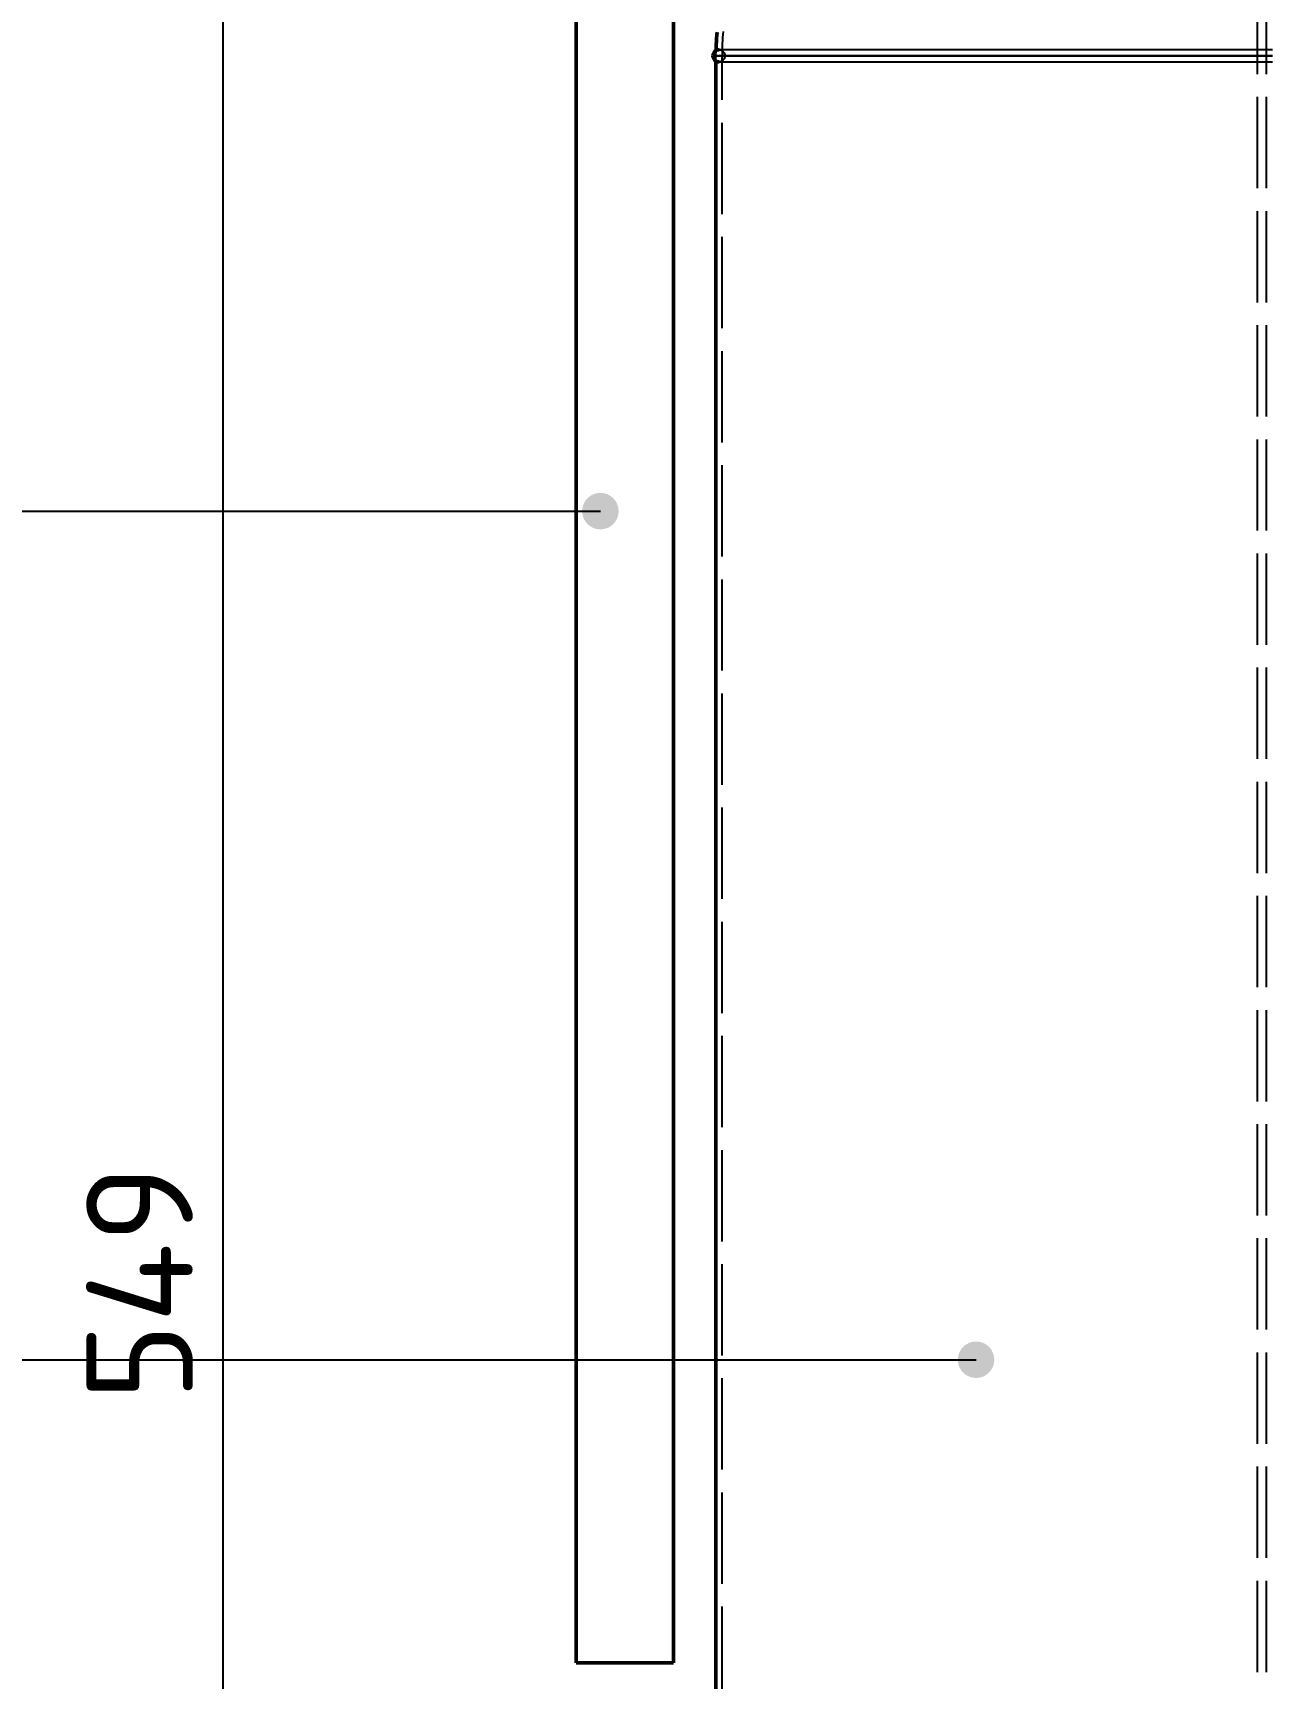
# Model space of a CAD drawing. Header units: millimetres. Extents: x 0 to 420, y 0 to 297.
# Drawn here: x 46.7 to 87.4, y 178.9 to 233 of the extents above; entities that cross this region are included whole.
import ezdxf

# ---------------------------------------------------------------- set-up
doc = ezdxf.new("R2010")
doc.units = ezdxf.units.MM
doc.linetypes.add('ISO02-TRAZOS', pattern=[3.75, 3, -0.75])
for name, color, linetype, lineweight in [('01-VISIBLE', 7, 'CONTINUOUS', 50), ('02-OCULTA', 4, 'ISO02-TRAZOS', 25), ('04-COTA', 3, 'CONTINUOUS', 25), ('08-FINA', 5, 'CONTINUOUS', 25)]:
    doc.layers.add(name, color=color, linetype=linetype, lineweight=lineweight)
doc.styles.add('ISO3098', font='isocpeur.ttf')
doc.dimstyles.new('FLAMA-ISO', dxfattribs={"dimtxt": 3.5, "dimasz": 3, "dimexe": 2, "dimexo": 1, "dimgap": 1, "dimtad": 1, "dimdec": 1, "dimtxsty": 'ISO3098', "dimcen": 2.5, "dimclrd": 3, "dimclre": 3, "dimclrt": 3, "dimazin": 3, "dimtfac": 1, "dimtmove": 0, "dimatfit": 3, "dimlwd": 25, "dimlwe": 25})

msp = doc.modelspace()

# ---------------------------------------------------------------- hatches: boundary and pattern name
at = {"layer": '08-FINA'}
h = msp.add_hatch(color=7, dxfattribs=at)
h.dxf.hatch_style = 1
edge = h.paths.add_edge_path()
edge.add_arc((65.4, 217.242), 0.6, 0, 360)
h = msp.add_hatch(color=7, dxfattribs=at)
h.dxf.hatch_style = 1
edge = h.paths.add_edge_path()
edge.add_arc((77.75, 189.36), 0.6, 0, 360)

# ---------------------------------------------------------------- linework, layer by layer
at = {"layer": '01-VISIBLE'}
for p, q in [((64.6, 245.484), (64.6, 179.4)), ((67.8, 245.484), (67.8, 179.4)), ((69.2, 170.3), (69.2, 232.027))]:
    msp.add_line(p, q, dxfattribs=at)
for points in [[(69.202, 232.374), (69.205, 232.475), (69.209, 232.575), (69.215, 232.675), (69.222, 232.775), (69.23, 232.876), (69.239, 232.975)], [(69.3, 232.4), (69.248, 232.393), (69.2, 232.373), (69.159, 232.342), (69.127, 232.3), (69.107, 232.252), (69.1, 232.2)], [(69.1, 232.2), (69.107, 232.148), (69.127, 232.1), (69.159, 232.059), (69.2, 232.027), (69.248, 232.007), (69.3, 232)], [(67.8, 179.4), (67.7, 179.4), (67.6, 179.4), (67.5, 179.4), (67.4, 179.4), (67.3, 179.4), (67.2, 179.4), (67.1, 179.4), (67, 179.4), (66.9, 179.4), (66.8, 179.4), (66.7, 179.4), (66.6, 179.4), (66.5, 179.4), (66.4, 179.4), (66.3, 179.4), (66.2, 179.4), (66.1, 179.4), (66, 179.4), (65.9, 179.4), (65.8, 179.4), (65.7, 179.4), (65.6, 179.4), (65.5, 179.4), (65.4, 179.4), (65.3, 179.4), (65.2, 179.4), (65.1, 179.4), (65, 179.4), (64.9, 179.4), (64.8, 179.4), (64.7, 179.4), (64.6, 179.4)]]:
    msp.add_lwpolyline(points, dxfattribs=at)
at = {"layer": '02-OCULTA'}
for p, q in [((87, 141.6), (87, 244.395)), ((87.3, 141.6), (87.3, 244.395)), ((69.2, 232.027), (69.2, 232.2)), ((69.4, 137), (69.4, 232.2))]:
    msp.add_line(p, q, dxfattribs=at)
for points in [[(69.436, 233), (69.425, 232.901), (69.416, 232.801), (69.409, 232.701), (69.405, 232.601), (69.403, 232.501), (69.401, 232.401), (69.401, 232.3), (69.4, 232.2)], [(69.2, 232.2), (69.2, 232.229), (69.2, 232.258), (69.2, 232.287), (69.201, 232.316), (69.201, 232.345), (69.202, 232.374)], [(87.5, 232.2), (87.4, 232.2), (87.3, 232.2), (87.2, 232.2), (87.1, 232.2), (87, 232.2), (86.9, 232.2), (86.8, 232.2), (86.7, 232.2), (86.6, 232.2), (86.5, 232.2), (86.4, 232.2), (86.3, 232.2), (86.2, 232.2), (86.1, 232.2), (86, 232.2), (85.9, 232.2), (85.8, 232.2), (85.7, 232.2), (85.6, 232.2), (85.5, 232.2), (85.4, 232.2), (85.3, 232.2), (85.2, 232.2), (85.1, 232.2), (85, 232.2), (84.9, 232.2), (84.8, 232.2), (84.7, 232.2), (84.6, 232.2), (84.5, 232.2), (84.4, 232.2), (84.3, 232.2), (84.2, 232.2), (84.1, 232.2), (84, 232.2), (83.9, 232.2), (83.8, 232.2), (83.7, 232.2), (83.6, 232.2), (83.5, 232.2), (83.4, 232.2), (83.3, 232.2), (83.2, 232.2), (83.1, 232.2), (83, 232.2), (82.9, 232.2), (82.8, 232.2), (82.7, 232.2), (82.6, 232.2), (82.5, 232.2), (82.4, 232.2), (82.3, 232.2), (82.2, 232.2), (82.1, 232.2), (82, 232.2), (81.9, 232.2), (81.8, 232.2), (81.7, 232.2), (81.6, 232.2), (81.5, 232.2), (81.4, 232.2), (81.3, 232.2), (81.2, 232.2), (81.1, 232.2), (81, 232.2), (80.9, 232.2), (80.8, 232.2), (80.7, 232.2), (80.6, 232.2), (80.5, 232.2), (80.4, 232.2), (80.3, 232.2), (80.2, 232.2), (80.1, 232.2), (80, 232.2), (79.9, 232.2), (79.8, 232.2), (79.7, 232.2), (79.6, 232.2), (79.5, 232.2), (79.4, 232.2), (79.3, 232.2), (79.2, 232.2), (79.1, 232.2), (79, 232.2), (78.9, 232.2), (78.8, 232.2), (78.7, 232.2), (78.6, 232.2), (78.5, 232.2), (78.4, 232.2), (78.3, 232.2), (78.2, 232.2), (78.1, 232.2), (78, 232.2), (77.9, 232.2), (77.8, 232.2), (77.7, 232.2), (77.6, 232.2), (77.5, 232.2), (77.4, 232.2), (77.3, 232.2), (77.2, 232.2), (77.1, 232.2), (77, 232.2), (76.9, 232.2), (76.8, 232.2), (76.7, 232.2), (76.6, 232.2), (76.5, 232.2), (76.4, 232.2), (76.3, 232.2), (76.2, 232.2), (76.1, 232.2), (76, 232.2), (75.9, 232.2), (75.8, 232.2), (75.7, 232.2), (75.6, 232.2), (75.5, 232.2), (75.4, 232.2), (75.3, 232.2), (75.2, 232.2), (75.1, 232.2), (75, 232.2), (74.9, 232.2), (74.8, 232.2), (74.7, 232.2), (74.6, 232.2), (74.5, 232.2), (74.4, 232.2), (74.3, 232.2), (74.2, 232.2), (74.1, 232.2), (74, 232.2), (73.9, 232.2), (73.8, 232.2), (73.7, 232.2), (73.6, 232.2), (73.5, 232.2), (73.4, 232.2), (73.3, 232.2), (73.2, 232.2), (73.1, 232.2), (73, 232.2), (72.9, 232.2), (72.8, 232.2), (72.7, 232.2), (72.6, 232.2), (72.5, 232.2), (72.4, 232.2), (72.3, 232.2), (72.2, 232.2), (72.1, 232.2), (72, 232.2), (71.9, 232.2), (71.8, 232.2), (71.7, 232.2), (71.6, 232.2), (71.5, 232.2), (71.4, 232.2), (71.3, 232.2), (71.2, 232.2), (71.1, 232.2), (71, 232.2), (70.9, 232.2), (70.8, 232.2), (70.7, 232.2), (70.6, 232.2), (70.5, 232.2), (70.4, 232.2), (70.3, 232.2), (70.2, 232.2), (70.1, 232.2), (70, 232.2), (69.9, 232.2), (69.8, 232.2), (69.7, 232.2), (69.6, 232.2), (69.5, 232.2), (69.4, 232.2), (69.3, 232.2), (69.2, 232.2)], [(69.2, 232.2), (69.3, 232.2), (69.4, 232.2), (69.5, 232.2), (69.6, 232.2), (69.7, 232.2), (69.8, 232.2), (69.9, 232.2), (70, 232.2), (70.1, 232.2), (70.2, 232.2), (70.3, 232.2), (70.4, 232.2), (70.5, 232.2), (70.6, 232.2), (70.7, 232.2), (70.8, 232.2), (70.9, 232.2), (71, 232.2), (71.1, 232.2), (71.2, 232.2), (71.3, 232.2), (71.4, 232.2), (71.5, 232.2), (71.6, 232.2), (71.7, 232.2), (71.8, 232.2), (71.9, 232.2), (72, 232.2), (72.1, 232.2), (72.2, 232.2), (72.3, 232.2), (72.4, 232.2), (72.5, 232.2), (72.6, 232.2), (72.7, 232.2), (72.8, 232.2), (72.9, 232.2), (73, 232.2), (73.1, 232.2), (73.2, 232.2), (73.3, 232.2), (73.4, 232.2), (73.5, 232.2), (73.6, 232.2), (73.7, 232.2), (73.8, 232.2), (73.9, 232.2), (74, 232.2), (74.1, 232.2), (74.2, 232.2), (74.3, 232.2), (74.4, 232.2), (74.5, 232.2), (74.6, 232.2), (74.7, 232.2), (74.8, 232.2), (74.9, 232.2), (75, 232.2), (75.1, 232.2), (75.2, 232.2), (75.3, 232.2), (75.4, 232.2), (75.5, 232.2), (75.6, 232.2), (75.7, 232.2), (75.8, 232.2), (75.9, 232.2), (76, 232.2), (76.1, 232.2), (76.2, 232.2), (76.3, 232.2), (76.4, 232.2), (76.5, 232.2), (76.6, 232.2), (76.7, 232.2), (76.8, 232.2), (76.9, 232.2), (77, 232.2), (77.1, 232.2), (77.2, 232.2), (77.3, 232.2), (77.4, 232.2), (77.5, 232.2), (77.6, 232.2), (77.7, 232.2), (77.8, 232.2), (77.9, 232.2), (78, 232.2), (78.1, 232.2), (78.2, 232.2), (78.3, 232.2), (78.4, 232.2), (78.5, 232.2), (78.6, 232.2), (78.7, 232.2), (78.8, 232.2), (78.9, 232.2), (79, 232.2), (79.1, 232.2), (79.2, 232.2), (79.3, 232.2), (79.4, 232.2), (79.5, 232.2), (79.6, 232.2), (79.7, 232.2), (79.8, 232.2), (79.9, 232.2), (80, 232.2), (80.1, 232.2), (80.2, 232.2), (80.3, 232.2), (80.4, 232.2), (80.5, 232.2), (80.6, 232.2), (80.7, 232.2), (80.8, 232.2), (80.9, 232.2), (81, 232.2), (81.1, 232.2), (81.2, 232.2), (81.3, 232.2), (81.4, 232.2), (81.5, 232.2), (81.6, 232.2), (81.7, 232.2), (81.8, 232.2), (81.9, 232.2), (82, 232.2), (82.1, 232.2), (82.2, 232.2), (82.3, 232.2), (82.4, 232.2), (82.5, 232.2), (82.6, 232.2), (82.7, 232.2), (82.8, 232.2), (82.9, 232.2), (83, 232.2), (83.1, 232.2), (83.2, 232.2), (83.3, 232.2), (83.4, 232.2), (83.5, 232.2), (83.6, 232.2), (83.7, 232.2), (83.8, 232.2), (83.9, 232.2), (84, 232.2), (84.1, 232.2), (84.2, 232.2), (84.3, 232.2), (84.4, 232.2), (84.5, 232.2), (84.6, 232.2), (84.7, 232.2), (84.8, 232.2), (84.9, 232.2), (85, 232.2), (85.1, 232.2), (85.2, 232.2), (85.3, 232.2), (85.4, 232.2), (85.5, 232.2), (85.6, 232.2), (85.7, 232.2), (85.8, 232.2), (85.9, 232.2), (86, 232.2), (86.1, 232.2), (86.2, 232.2), (86.3, 232.2), (86.4, 232.2), (86.5, 232.2), (86.6, 232.2), (86.7, 232.2), (86.8, 232.2), (86.9, 232.2), (87, 232.2), (87.1, 232.2), (87.2, 232.2), (87.3, 232.2), (87.4, 232.2), (87.5, 232.2)], [(87.5, 232.2), (87.4, 232.2), (87.3, 232.2), (87.2, 232.2), (87.1, 232.2), (87, 232.2), (86.9, 232.2), (86.8, 232.2), (86.7, 232.2), (86.6, 232.2), (86.5, 232.2), (86.4, 232.2), (86.3, 232.2), (86.2, 232.2), (86.1, 232.2), (86, 232.2), (85.9, 232.2), (85.8, 232.2), (85.7, 232.2), (85.6, 232.2), (85.5, 232.2), (85.4, 232.2), (85.3, 232.2), (85.2, 232.2), (85.1, 232.2), (85, 232.2), (84.9, 232.2), (84.8, 232.2), (84.7, 232.2), (84.6, 232.2), (84.5, 232.2), (84.4, 232.2), (84.3, 232.2), (84.2, 232.2), (84.1, 232.2), (84, 232.2), (83.9, 232.2), (83.8, 232.2), (83.7, 232.2), (83.6, 232.2), (83.5, 232.2), (83.4, 232.2), (83.3, 232.2), (83.2, 232.2), (83.1, 232.2), (83, 232.2), (82.9, 232.2), (82.8, 232.2), (82.7, 232.2), (82.6, 232.2), (82.5, 232.2), (82.4, 232.2), (82.3, 232.2), (82.2, 232.2), (82.1, 232.2), (82, 232.2), (81.9, 232.2), (81.8, 232.2), (81.7, 232.2), (81.6, 232.2), (81.5, 232.2), (81.4, 232.2), (81.3, 232.2), (81.2, 232.2), (81.1, 232.2), (81, 232.2), (80.9, 232.2), (80.8, 232.2), (80.7, 232.2), (80.6, 232.2), (80.5, 232.2), (80.4, 232.2), (80.3, 232.2), (80.2, 232.2), (80.1, 232.2), (80, 232.2), (79.9, 232.2), (79.8, 232.2), (79.7, 232.2), (79.6, 232.2), (79.5, 232.2), (79.4, 232.2), (79.3, 232.2), (79.2, 232.2), (79.1, 232.2), (79, 232.2), (78.9, 232.2), (78.8, 232.2), (78.7, 232.2), (78.6, 232.2), (78.5, 232.2), (78.4, 232.2), (78.3, 232.2), (78.2, 232.2), (78.1, 232.2), (78, 232.2), (77.9, 232.2), (77.8, 232.2), (77.7, 232.2), (77.6, 232.2), (77.5, 232.2), (77.4, 232.2), (77.3, 232.2), (77.2, 232.2), (77.1, 232.2), (77, 232.2), (76.9, 232.2), (76.8, 232.2), (76.7, 232.2), (76.6, 232.2), (76.5, 232.2), (76.4, 232.2), (76.3, 232.2), (76.2, 232.2), (76.1, 232.2), (76, 232.2), (75.9, 232.2), (75.8, 232.2), (75.7, 232.2), (75.6, 232.2), (75.5, 232.2), (75.4, 232.2), (75.3, 232.2), (75.2, 232.2), (75.1, 232.2), (75, 232.2), (74.9, 232.2), (74.8, 232.2), (74.7, 232.2), (74.6, 232.2), (74.5, 232.2), (74.4, 232.2), (74.3, 232.2), (74.2, 232.2), (74.1, 232.2), (74, 232.2), (73.9, 232.2), (73.8, 232.2), (73.7, 232.2), (73.6, 232.2), (73.5, 232.2), (73.4, 232.2), (73.3, 232.2), (73.2, 232.2), (73.1, 232.2), (73, 232.2), (72.9, 232.2), (72.8, 232.2), (72.7, 232.2), (72.6, 232.2), (72.5, 232.2), (72.4, 232.2), (72.3, 232.2), (72.2, 232.2), (72.1, 232.2), (72, 232.2), (71.9, 232.2), (71.8, 232.2), (71.7, 232.2), (71.6, 232.2), (71.5, 232.2), (71.4, 232.2), (71.3, 232.2), (71.2, 232.2), (71.1, 232.2), (71, 232.2), (70.9, 232.2), (70.8, 232.2), (70.7, 232.2), (70.6, 232.2), (70.5, 232.2), (70.4, 232.2), (70.3, 232.2), (70.2, 232.2), (70.1, 232.2), (70, 232.2), (69.9, 232.2), (69.8, 232.2), (69.7, 232.2), (69.6, 232.2), (69.5, 232.2), (69.4, 232.2), (69.3, 232.2), (69.2, 232.2)], [(69.2, 232.2), (69.3, 232.2), (69.4, 232.2), (69.5, 232.2), (69.6, 232.2), (69.7, 232.2), (69.8, 232.2), (69.9, 232.2), (70, 232.2), (70.1, 232.2), (70.2, 232.2), (70.3, 232.2), (70.4, 232.2), (70.5, 232.2), (70.6, 232.2), (70.7, 232.2), (70.8, 232.2), (70.9, 232.2), (71, 232.2), (71.1, 232.2), (71.2, 232.2), (71.3, 232.2), (71.4, 232.2), (71.5, 232.2), (71.6, 232.2), (71.7, 232.2), (71.8, 232.2), (71.9, 232.2), (72, 232.2), (72.1, 232.2), (72.2, 232.2), (72.3, 232.2), (72.4, 232.2), (72.5, 232.2), (72.6, 232.2), (72.7, 232.2), (72.8, 232.2), (72.9, 232.2), (73, 232.2), (73.1, 232.2), (73.2, 232.2), (73.3, 232.2), (73.4, 232.2), (73.5, 232.2), (73.6, 232.2), (73.7, 232.2), (73.8, 232.2), (73.9, 232.2), (74, 232.2), (74.1, 232.2), (74.2, 232.2), (74.3, 232.2), (74.4, 232.2), (74.5, 232.2), (74.6, 232.2), (74.7, 232.2), (74.8, 232.2), (74.9, 232.2), (75, 232.2), (75.1, 232.2), (75.2, 232.2), (75.3, 232.2), (75.4, 232.2), (75.5, 232.2), (75.6, 232.2), (75.7, 232.2), (75.8, 232.2), (75.9, 232.2), (76, 232.2), (76.1, 232.2), (76.2, 232.2), (76.3, 232.2), (76.4, 232.2), (76.5, 232.2), (76.6, 232.2), (76.7, 232.2), (76.8, 232.2), (76.9, 232.2), (77, 232.2), (77.1, 232.2), (77.2, 232.2), (77.3, 232.2), (77.4, 232.2), (77.5, 232.2), (77.6, 232.2), (77.7, 232.2), (77.8, 232.2), (77.9, 232.2), (78, 232.2), (78.1, 232.2), (78.2, 232.2), (78.3, 232.2), (78.4, 232.2), (78.5, 232.2), (78.6, 232.2), (78.7, 232.2), (78.8, 232.2), (78.9, 232.2), (79, 232.2), (79.1, 232.2), (79.2, 232.2), (79.3, 232.2), (79.4, 232.2), (79.5, 232.2), (79.6, 232.2), (79.7, 232.2), (79.8, 232.2), (79.9, 232.2), (80, 232.2), (80.1, 232.2), (80.2, 232.2), (80.3, 232.2), (80.4, 232.2), (80.5, 232.2), (80.6, 232.2), (80.7, 232.2), (80.8, 232.2), (80.9, 232.2), (81, 232.2), (81.1, 232.2), (81.2, 232.2), (81.3, 232.2), (81.4, 232.2), (81.5, 232.2), (81.6, 232.2), (81.7, 232.2), (81.8, 232.2), (81.9, 232.2), (82, 232.2), (82.1, 232.2), (82.2, 232.2), (82.3, 232.2), (82.4, 232.2), (82.5, 232.2), (82.6, 232.2), (82.7, 232.2), (82.8, 232.2), (82.9, 232.2), (83, 232.2), (83.1, 232.2), (83.2, 232.2), (83.3, 232.2), (83.4, 232.2), (83.5, 232.2), (83.6, 232.2), (83.7, 232.2), (83.8, 232.2), (83.9, 232.2), (84, 232.2), (84.1, 232.2), (84.2, 232.2), (84.3, 232.2), (84.4, 232.2), (84.5, 232.2), (84.6, 232.2), (84.7, 232.2), (84.8, 232.2), (84.9, 232.2), (85, 232.2), (85.1, 232.2), (85.2, 232.2), (85.3, 232.2), (85.4, 232.2), (85.5, 232.2), (85.6, 232.2), (85.7, 232.2), (85.8, 232.2), (85.9, 232.2), (86, 232.2), (86.1, 232.2), (86.2, 232.2), (86.3, 232.2), (86.4, 232.2), (86.5, 232.2), (86.6, 232.2), (86.7, 232.2), (86.8, 232.2), (86.9, 232.2), (87, 232.2), (87.1, 232.2), (87.2, 232.2), (87.3, 232.2), (87.4, 232.2), (87.5, 232.2)], [(87.5, 232.4), (87.4, 232.4), (87.3, 232.4), (87.2, 232.4), (87.1, 232.4), (87, 232.4), (86.9, 232.4), (86.8, 232.4), (86.7, 232.4), (86.6, 232.4), (86.5, 232.4), (86.4, 232.4), (86.3, 232.4), (86.2, 232.4), (86.1, 232.4), (86, 232.4), (85.9, 232.4), (85.8, 232.4), (85.7, 232.4), (85.6, 232.4), (85.5, 232.4), (85.4, 232.4), (85.3, 232.4), (85.2, 232.4), (85.1, 232.4), (85, 232.4), (84.9, 232.4), (84.8, 232.4), (84.7, 232.4), (84.6, 232.4), (84.5, 232.4), (84.4, 232.4), (84.3, 232.4), (84.2, 232.4), (84.1, 232.4), (84, 232.4), (83.9, 232.4), (83.8, 232.4), (83.7, 232.4), (83.6, 232.4), (83.5, 232.4), (83.4, 232.4), (83.3, 232.4), (83.2, 232.4), (83.1, 232.4), (83, 232.4), (82.9, 232.4), (82.8, 232.4), (82.7, 232.4), (82.6, 232.4), (82.5, 232.4), (82.4, 232.4), (82.3, 232.4), (82.2, 232.4), (82.1, 232.4), (82, 232.4), (81.9, 232.4), (81.8, 232.4), (81.7, 232.4), (81.6, 232.4), (81.5, 232.4), (81.4, 232.4), (81.3, 232.4), (81.2, 232.4), (81.1, 232.4), (81, 232.4), (80.9, 232.4), (80.8, 232.4), (80.7, 232.4), (80.6, 232.4), (80.5, 232.4), (80.4, 232.4), (80.3, 232.4), (80.2, 232.4), (80.1, 232.4), (80, 232.4), (79.9, 232.4), (79.8, 232.4), (79.7, 232.4), (79.6, 232.4), (79.5, 232.4), (79.4, 232.4), (79.3, 232.4), (79.2, 232.4), (79.1, 232.4), (79, 232.4), (78.9, 232.4), (78.8, 232.4), (78.7, 232.4), (78.6, 232.4), (78.5, 232.4), (78.4, 232.4), (78.3, 232.4), (78.2, 232.4), (78.1, 232.4), (78, 232.4), (77.9, 232.4), (77.8, 232.4), (77.7, 232.4), (77.6, 232.4), (77.5, 232.4), (77.4, 232.4), (77.3, 232.4), (77.2, 232.4), (77.1, 232.4), (77, 232.4), (76.9, 232.4), (76.8, 232.4), (76.7, 232.4), (76.6, 232.4), (76.5, 232.4), (76.4, 232.4), (76.3, 232.4), (76.2, 232.4), (76.1, 232.4), (76, 232.4), (75.9, 232.4), (75.8, 232.4), (75.7, 232.4), (75.6, 232.4), (75.5, 232.4), (75.4, 232.4), (75.3, 232.4), (75.2, 232.4), (75.1, 232.4), (75, 232.4), (74.9, 232.4), (74.8, 232.4), (74.7, 232.4), (74.6, 232.4), (74.5, 232.4), (74.4, 232.4), (74.3, 232.4), (74.2, 232.4), (74.1, 232.4), (74, 232.4), (73.9, 232.4), (73.8, 232.4), (73.7, 232.4), (73.6, 232.4), (73.5, 232.4), (73.4, 232.4), (73.3, 232.4), (73.2, 232.4), (73.1, 232.4), (73, 232.4), (72.9, 232.4), (72.8, 232.4), (72.7, 232.4), (72.6, 232.4), (72.5, 232.4), (72.4, 232.4), (72.3, 232.4), (72.2, 232.4), (72.1, 232.4), (72, 232.4), (71.9, 232.4), (71.8, 232.4), (71.7, 232.4), (71.6, 232.4), (71.5, 232.4), (71.4, 232.4), (71.3, 232.4), (71.2, 232.4), (71.1, 232.4), (71, 232.4), (70.9, 232.4), (70.8, 232.4), (70.7, 232.4), (70.6, 232.4), (70.5, 232.4), (70.4, 232.4), (70.3, 232.4), (70.2, 232.4), (70.1, 232.4), (70, 232.4), (69.9, 232.4), (69.8, 232.4), (69.7, 232.4), (69.6, 232.4), (69.5, 232.4), (69.4, 232.4), (69.3, 232.4)], [(87.5, 232.4), (87.4, 232.4), (87.3, 232.4), (87.2, 232.4), (87.1, 232.4), (87, 232.4), (86.9, 232.4), (86.8, 232.4), (86.7, 232.4), (86.6, 232.4), (86.5, 232.4), (86.4, 232.4), (86.3, 232.4), (86.2, 232.4), (86.1, 232.4), (86, 232.4), (85.9, 232.4), (85.8, 232.4), (85.7, 232.4), (85.6, 232.4), (85.5, 232.4), (85.4, 232.4), (85.3, 232.4), (85.2, 232.4), (85.1, 232.4), (85, 232.4), (84.9, 232.4), (84.8, 232.4), (84.7, 232.4), (84.6, 232.4), (84.5, 232.4), (84.4, 232.4), (84.3, 232.4), (84.2, 232.4), (84.1, 232.4), (84, 232.4), (83.9, 232.4), (83.8, 232.4), (83.7, 232.4), (83.6, 232.4), (83.5, 232.4), (83.4, 232.4), (83.3, 232.4), (83.2, 232.4), (83.1, 232.4), (83, 232.4), (82.9, 232.4), (82.8, 232.4), (82.7, 232.4), (82.6, 232.4), (82.5, 232.4), (82.4, 232.4), (82.3, 232.4), (82.2, 232.4), (82.1, 232.4), (82, 232.4), (81.9, 232.4), (81.8, 232.4), (81.7, 232.4), (81.6, 232.4), (81.5, 232.4), (81.4, 232.4), (81.3, 232.4), (81.2, 232.4), (81.1, 232.4), (81, 232.4), (80.9, 232.4), (80.8, 232.4), (80.7, 232.4), (80.6, 232.4), (80.5, 232.4), (80.4, 232.4), (80.3, 232.4), (80.2, 232.4), (80.1, 232.4), (80, 232.4), (79.9, 232.4), (79.8, 232.4), (79.7, 232.4), (79.6, 232.4), (79.5, 232.4), (79.4, 232.4), (79.3, 232.4), (79.2, 232.4), (79.1, 232.4), (79, 232.4), (78.9, 232.4), (78.8, 232.4), (78.7, 232.4), (78.6, 232.4), (78.5, 232.4), (78.4, 232.4), (78.3, 232.4), (78.2, 232.4), (78.1, 232.4), (78, 232.4), (77.9, 232.4), (77.8, 232.4), (77.7, 232.4), (77.6, 232.4), (77.5, 232.4), (77.4, 232.4), (77.3, 232.4), (77.2, 232.4), (77.1, 232.4), (77, 232.4), (76.9, 232.4), (76.8, 232.4), (76.7, 232.4), (76.6, 232.4), (76.5, 232.4), (76.4, 232.4), (76.3, 232.4), (76.2, 232.4), (76.1, 232.4), (76, 232.4), (75.9, 232.4), (75.8, 232.4), (75.7, 232.4), (75.6, 232.4), (75.5, 232.4), (75.4, 232.4), (75.3, 232.4), (75.2, 232.4), (75.1, 232.4), (75, 232.4), (74.9, 232.4), (74.8, 232.4), (74.7, 232.4), (74.6, 232.4), (74.5, 232.4), (74.4, 232.4), (74.3, 232.4), (74.2, 232.4), (74.1, 232.4), (74, 232.4), (73.9, 232.4), (73.8, 232.4), (73.7, 232.4), (73.6, 232.4), (73.5, 232.4), (73.4, 232.4), (73.3, 232.4), (73.2, 232.4), (73.1, 232.4), (73, 232.4), (72.9, 232.4), (72.8, 232.4), (72.7, 232.4), (72.6, 232.4), (72.5, 232.4), (72.4, 232.4), (72.3, 232.4), (72.2, 232.4), (72.1, 232.4), (72, 232.4), (71.9, 232.4), (71.8, 232.4), (71.7, 232.4), (71.6, 232.4), (71.5, 232.4), (71.4, 232.4), (71.3, 232.4), (71.2, 232.4), (71.1, 232.4), (71, 232.4), (70.9, 232.4), (70.8, 232.4), (70.7, 232.4), (70.6, 232.4), (70.5, 232.4), (70.4, 232.4), (70.3, 232.4), (70.2, 232.4), (70.1, 232.4), (70, 232.4), (69.9, 232.4), (69.8, 232.4), (69.7, 232.4), (69.6, 232.4), (69.5, 232.4), (69.4, 232.4), (69.3, 232.4)], [(69.3, 232.4), (69.4, 232.373), (69.473, 232.3), (69.5, 232.2), (69.473, 232.1), (69.4, 232.027), (69.3, 232)], [(69.3, 232), (69.4, 232), (69.5, 232), (69.6, 232), (69.7, 232), (69.8, 232), (69.9, 232), (70, 232), (70.1, 232), (70.2, 232), (70.3, 232), (70.4, 232), (70.5, 232), (70.6, 232), (70.7, 232), (70.8, 232), (70.9, 232), (71, 232), (71.1, 232), (71.2, 232), (71.3, 232), (71.4, 232), (71.5, 232), (71.6, 232), (71.7, 232), (71.8, 232), (71.9, 232), (72, 232), (72.1, 232), (72.2, 232), (72.3, 232), (72.4, 232), (72.5, 232), (72.6, 232), (72.7, 232), (72.8, 232), (72.9, 232), (73, 232), (73.1, 232), (73.2, 232), (73.3, 232), (73.4, 232), (73.5, 232), (73.6, 232), (73.7, 232), (73.8, 232), (73.9, 232), (74, 232), (74.1, 232), (74.2, 232), (74.3, 232), (74.4, 232), (74.5, 232), (74.6, 232), (74.7, 232), (74.8, 232), (74.9, 232), (75, 232), (75.1, 232), (75.2, 232), (75.3, 232), (75.4, 232), (75.5, 232), (75.6, 232), (75.7, 232), (75.8, 232), (75.9, 232), (76, 232), (76.1, 232), (76.2, 232), (76.3, 232), (76.4, 232), (76.5, 232), (76.6, 232), (76.7, 232), (76.8, 232), (76.9, 232), (77, 232), (77.1, 232), (77.2, 232), (77.3, 232), (77.4, 232), (77.5, 232), (77.6, 232), (77.7, 232), (77.8, 232), (77.9, 232), (78, 232), (78.1, 232), (78.2, 232), (78.3, 232), (78.4, 232), (78.5, 232), (78.6, 232), (78.7, 232), (78.8, 232), (78.9, 232), (79, 232), (79.1, 232), (79.2, 232), (79.3, 232), (79.4, 232), (79.5, 232), (79.6, 232), (79.7, 232), (79.8, 232), (79.9, 232), (80, 232), (80.1, 232), (80.2, 232), (80.3, 232), (80.4, 232), (80.5, 232), (80.6, 232), (80.7, 232), (80.8, 232), (80.9, 232), (81, 232), (81.1, 232), (81.2, 232), (81.3, 232), (81.4, 232), (81.5, 232), (81.6, 232), (81.7, 232), (81.8, 232), (81.9, 232), (82, 232), (82.1, 232), (82.2, 232), (82.3, 232), (82.4, 232), (82.5, 232), (82.6, 232), (82.7, 232), (82.8, 232), (82.9, 232), (83, 232), (83.1, 232), (83.2, 232), (83.3, 232), (83.4, 232), (83.5, 232), (83.6, 232), (83.7, 232), (83.8, 232), (83.9, 232), (84, 232), (84.1, 232), (84.2, 232), (84.3, 232), (84.4, 232), (84.5, 232), (84.6, 232), (84.7, 232), (84.8, 232), (84.9, 232), (85, 232), (85.1, 232), (85.2, 232), (85.3, 232), (85.4, 232), (85.5, 232), (85.6, 232), (85.7, 232), (85.8, 232), (85.9, 232), (86, 232), (86.1, 232), (86.2, 232), (86.3, 232), (86.4, 232), (86.5, 232), (86.6, 232), (86.7, 232), (86.8, 232), (86.9, 232), (87, 232), (87.1, 232), (87.2, 232), (87.3, 232), (87.4, 232), (87.5, 232)], [(69.3, 232), (69.4, 232), (69.5, 232), (69.6, 232), (69.7, 232), (69.8, 232), (69.9, 232), (70, 232), (70.1, 232), (70.2, 232), (70.3, 232), (70.4, 232), (70.5, 232), (70.6, 232), (70.7, 232), (70.8, 232), (70.9, 232), (71, 232), (71.1, 232), (71.2, 232), (71.3, 232), (71.4, 232), (71.5, 232), (71.6, 232), (71.7, 232), (71.8, 232), (71.9, 232), (72, 232), (72.1, 232), (72.2, 232), (72.3, 232), (72.4, 232), (72.5, 232), (72.6, 232), (72.7, 232), (72.8, 232), (72.9, 232), (73, 232), (73.1, 232), (73.2, 232), (73.3, 232), (73.4, 232), (73.5, 232), (73.6, 232), (73.7, 232), (73.8, 232), (73.9, 232), (74, 232), (74.1, 232), (74.2, 232), (74.3, 232), (74.4, 232), (74.5, 232), (74.6, 232), (74.7, 232), (74.8, 232), (74.9, 232), (75, 232), (75.1, 232), (75.2, 232), (75.3, 232), (75.4, 232), (75.5, 232), (75.6, 232), (75.7, 232), (75.8, 232), (75.9, 232), (76, 232), (76.1, 232), (76.2, 232), (76.3, 232), (76.4, 232), (76.5, 232), (76.6, 232), (76.7, 232), (76.8, 232), (76.9, 232), (77, 232), (77.1, 232), (77.2, 232), (77.3, 232), (77.4, 232), (77.5, 232), (77.6, 232), (77.7, 232), (77.8, 232), (77.9, 232), (78, 232), (78.1, 232), (78.2, 232), (78.3, 232), (78.4, 232), (78.5, 232), (78.6, 232), (78.7, 232), (78.8, 232), (78.9, 232), (79, 232), (79.1, 232), (79.2, 232), (79.3, 232), (79.4, 232), (79.5, 232), (79.6, 232), (79.7, 232), (79.8, 232), (79.9, 232), (80, 232), (80.1, 232), (80.2, 232), (80.3, 232), (80.4, 232), (80.5, 232), (80.6, 232), (80.7, 232), (80.8, 232), (80.9, 232), (81, 232), (81.1, 232), (81.2, 232), (81.3, 232), (81.4, 232), (81.5, 232), (81.6, 232), (81.7, 232), (81.8, 232), (81.9, 232), (82, 232), (82.1, 232), (82.2, 232), (82.3, 232), (82.4, 232), (82.5, 232), (82.6, 232), (82.7, 232), (82.8, 232), (82.9, 232), (83, 232), (83.1, 232), (83.2, 232), (83.3, 232), (83.4, 232), (83.5, 232), (83.6, 232), (83.7, 232), (83.8, 232), (83.9, 232), (84, 232), (84.1, 232), (84.2, 232), (84.3, 232), (84.4, 232), (84.5, 232), (84.6, 232), (84.7, 232), (84.8, 232), (84.9, 232), (85, 232), (85.1, 232), (85.2, 232), (85.3, 232), (85.4, 232), (85.5, 232), (85.6, 232), (85.7, 232), (85.8, 232), (85.9, 232), (86, 232), (86.1, 232), (86.2, 232), (86.3, 232), (86.4, 232), (86.5, 232), (86.6, 232), (86.7, 232), (86.8, 232), (86.9, 232), (87, 232), (87.1, 232), (87.2, 232), (87.3, 232), (87.4, 232), (87.5, 232)], [(87.5, 232.2), (87.4, 232.2), (87.3, 232.2), (87.2, 232.2), (87.1, 232.2), (87, 232.2), (86.9, 232.2), (86.8, 232.2), (86.7, 232.2), (86.6, 232.2), (86.5, 232.2), (86.4, 232.2), (86.3, 232.2), (86.2, 232.2), (86.1, 232.2), (86, 232.2), (85.9, 232.2), (85.8, 232.2), (85.7, 232.2), (85.6, 232.2), (85.5, 232.2), (85.4, 232.2), (85.3, 232.2), (85.2, 232.2), (85.1, 232.2), (85, 232.2), (84.9, 232.2), (84.8, 232.2), (84.7, 232.2), (84.6, 232.2), (84.5, 232.2), (84.4, 232.2), (84.3, 232.2), (84.2, 232.2), (84.1, 232.2), (84, 232.2), (83.9, 232.2), (83.8, 232.2), (83.7, 232.2), (83.6, 232.2), (83.5, 232.2), (83.4, 232.2), (83.3, 232.2), (83.2, 232.2), (83.1, 232.2), (83, 232.2), (82.9, 232.2), (82.8, 232.2), (82.7, 232.2), (82.6, 232.2), (82.5, 232.2), (82.4, 232.2), (82.3, 232.2), (82.2, 232.2), (82.1, 232.2), (82, 232.2), (81.9, 232.2), (81.8, 232.2), (81.7, 232.2), (81.6, 232.2), (81.5, 232.2), (81.4, 232.2), (81.3, 232.2), (81.2, 232.2), (81.1, 232.2), (81, 232.2), (80.9, 232.2), (80.8, 232.2), (80.7, 232.2), (80.6, 232.2), (80.5, 232.2), (80.4, 232.2), (80.3, 232.2), (80.2, 232.2), (80.1, 232.2), (80, 232.2), (79.9, 232.2), (79.8, 232.2), (79.7, 232.2), (79.6, 232.2), (79.5, 232.2), (79.4, 232.2), (79.3, 232.2), (79.2, 232.2), (79.1, 232.2), (79, 232.2), (78.9, 232.2), (78.8, 232.2), (78.7, 232.2), (78.6, 232.2), (78.5, 232.2), (78.4, 232.2), (78.3, 232.2), (78.2, 232.2), (78.1, 232.2), (78, 232.2), (77.9, 232.2), (77.8, 232.2), (77.7, 232.2), (77.6, 232.2), (77.5, 232.2), (77.4, 232.2), (77.3, 232.2), (77.2, 232.2), (77.1, 232.2), (77, 232.2), (76.9, 232.2), (76.8, 232.2), (76.7, 232.2), (76.6, 232.2), (76.5, 232.2), (76.4, 232.2), (76.3, 232.2), (76.2, 232.2), (76.1, 232.2), (76, 232.2), (75.9, 232.2), (75.8, 232.2), (75.7, 232.2), (75.6, 232.2), (75.5, 232.2), (75.4, 232.2), (75.3, 232.2), (75.2, 232.2), (75.1, 232.2), (75, 232.2), (74.9, 232.2), (74.8, 232.2), (74.7, 232.2), (74.6, 232.2), (74.5, 232.2), (74.4, 232.2), (74.3, 232.2), (74.2, 232.2), (74.1, 232.2), (74, 232.2), (73.9, 232.2), (73.8, 232.2), (73.7, 232.2), (73.6, 232.2), (73.5, 232.2), (73.4, 232.2), (73.3, 232.2), (73.2, 232.2), (73.1, 232.2), (73, 232.2), (72.9, 232.2), (72.8, 232.2), (72.7, 232.2), (72.6, 232.2), (72.5, 232.2), (72.4, 232.2), (72.3, 232.2), (72.2, 232.2), (72.1, 232.2), (72, 232.2), (71.9, 232.2), (71.8, 232.2), (71.7, 232.2), (71.6, 232.2), (71.5, 232.2), (71.4, 232.2), (71.3, 232.2), (71.2, 232.2), (71.1, 232.2), (71, 232.2), (70.9, 232.2), (70.8, 232.2), (70.7, 232.2), (70.6, 232.2), (70.5, 232.2), (70.4, 232.2), (70.3, 232.2), (70.2, 232.2), (70.1, 232.2), (70, 232.2), (69.9, 232.2), (69.8, 232.2), (69.7, 232.2), (69.6, 232.2), (69.5, 232.2), (69.4, 232.2)], [(69.4, 232.2), (69.5, 232.2), (69.6, 232.2), (69.7, 232.2), (69.8, 232.2), (69.9, 232.2), (70, 232.2), (70.1, 232.2), (70.2, 232.2), (70.3, 232.2), (70.4, 232.2), (70.5, 232.2), (70.6, 232.2), (70.7, 232.2), (70.8, 232.2), (70.9, 232.2), (71, 232.2), (71.1, 232.2), (71.2, 232.2), (71.3, 232.2), (71.4, 232.2), (71.5, 232.2), (71.6, 232.2), (71.7, 232.2), (71.8, 232.2), (71.9, 232.2), (72, 232.2), (72.1, 232.2), (72.2, 232.2), (72.3, 232.2), (72.4, 232.2), (72.5, 232.2), (72.6, 232.2), (72.7, 232.2), (72.8, 232.2), (72.9, 232.2), (73, 232.2), (73.1, 232.2), (73.2, 232.2), (73.3, 232.2), (73.4, 232.2), (73.5, 232.2), (73.6, 232.2), (73.7, 232.2), (73.8, 232.2), (73.9, 232.2), (74, 232.2), (74.1, 232.2), (74.2, 232.2), (74.3, 232.2), (74.4, 232.2), (74.5, 232.2), (74.6, 232.2), (74.7, 232.2), (74.8, 232.2), (74.9, 232.2), (75, 232.2), (75.1, 232.2), (75.2, 232.2), (75.3, 232.2), (75.4, 232.2), (75.5, 232.2), (75.6, 232.2), (75.7, 232.2), (75.8, 232.2), (75.9, 232.2), (76, 232.2), (76.1, 232.2), (76.2, 232.2), (76.3, 232.2), (76.4, 232.2), (76.5, 232.2), (76.6, 232.2), (76.7, 232.2), (76.8, 232.2), (76.9, 232.2), (77, 232.2), (77.1, 232.2), (77.2, 232.2), (77.3, 232.2), (77.4, 232.2), (77.5, 232.2), (77.6, 232.2), (77.7, 232.2), (77.8, 232.2), (77.9, 232.2), (78, 232.2), (78.1, 232.2), (78.2, 232.2), (78.3, 232.2), (78.4, 232.2), (78.5, 232.2), (78.6, 232.2), (78.7, 232.2), (78.8, 232.2), (78.9, 232.2), (79, 232.2), (79.1, 232.2), (79.2, 232.2), (79.3, 232.2), (79.4, 232.2), (79.5, 232.2), (79.6, 232.2), (79.7, 232.2), (79.8, 232.2), (79.9, 232.2), (80, 232.2), (80.1, 232.2), (80.2, 232.2), (80.3, 232.2), (80.4, 232.2), (80.5, 232.2), (80.6, 232.2), (80.7, 232.2), (80.8, 232.2), (80.9, 232.2), (81, 232.2), (81.1, 232.2), (81.2, 232.2), (81.3, 232.2), (81.4, 232.2), (81.5, 232.2), (81.6, 232.2), (81.7, 232.2), (81.8, 232.2), (81.9, 232.2), (82, 232.2), (82.1, 232.2), (82.2, 232.2), (82.3, 232.2), (82.4, 232.2), (82.5, 232.2), (82.6, 232.2), (82.7, 232.2), (82.8, 232.2), (82.9, 232.2), (83, 232.2), (83.1, 232.2), (83.2, 232.2), (83.3, 232.2), (83.4, 232.2), (83.5, 232.2), (83.6, 232.2), (83.7, 232.2), (83.8, 232.2), (83.9, 232.2), (84, 232.2), (84.1, 232.2), (84.2, 232.2), (84.3, 232.2), (84.4, 232.2), (84.5, 232.2), (84.6, 232.2), (84.7, 232.2), (84.8, 232.2), (84.9, 232.2), (85, 232.2), (85.1, 232.2), (85.2, 232.2), (85.3, 232.2), (85.4, 232.2), (85.5, 232.2), (85.6, 232.2), (85.7, 232.2), (85.8, 232.2), (85.9, 232.2), (86, 232.2), (86.1, 232.2), (86.2, 232.2), (86.3, 232.2), (86.4, 232.2), (86.5, 232.2), (86.6, 232.2), (86.7, 232.2), (86.8, 232.2), (86.9, 232.2), (87, 232.2), (87.1, 232.2), (87.2, 232.2), (87.3, 232.2), (87.4, 232.2), (87.5, 232.2)], [(87.5, 232.2), (87.4, 232.2), (87.3, 232.2), (87.2, 232.2), (87.1, 232.2), (87, 232.2), (86.9, 232.2), (86.8, 232.2), (86.7, 232.2), (86.6, 232.2), (86.5, 232.2), (86.4, 232.2), (86.3, 232.2), (86.2, 232.2), (86.1, 232.2), (86, 232.2), (85.9, 232.2), (85.8, 232.2), (85.7, 232.2), (85.6, 232.2), (85.5, 232.2), (85.4, 232.2), (85.3, 232.2), (85.2, 232.2), (85.1, 232.2), (85, 232.2), (84.9, 232.2), (84.8, 232.2), (84.7, 232.2), (84.6, 232.2), (84.5, 232.2), (84.4, 232.2), (84.3, 232.2), (84.2, 232.2), (84.1, 232.2), (84, 232.2), (83.9, 232.2), (83.8, 232.2), (83.7, 232.2), (83.6, 232.2), (83.5, 232.2), (83.4, 232.2), (83.3, 232.2), (83.2, 232.2), (83.1, 232.2), (83, 232.2), (82.9, 232.2), (82.8, 232.2), (82.7, 232.2), (82.6, 232.2), (82.5, 232.2), (82.4, 232.2), (82.3, 232.2), (82.2, 232.2), (82.1, 232.2), (82, 232.2), (81.9, 232.2), (81.8, 232.2), (81.7, 232.2), (81.6, 232.2), (81.5, 232.2), (81.4, 232.2), (81.3, 232.2), (81.2, 232.2), (81.1, 232.2), (81, 232.2), (80.9, 232.2), (80.8, 232.2), (80.7, 232.2), (80.6, 232.2), (80.5, 232.2), (80.4, 232.2), (80.3, 232.2), (80.2, 232.2), (80.1, 232.2), (80, 232.2), (79.9, 232.2), (79.8, 232.2), (79.7, 232.2), (79.6, 232.2), (79.5, 232.2), (79.4, 232.2), (79.3, 232.2), (79.2, 232.2), (79.1, 232.2), (79, 232.2), (78.9, 232.2), (78.8, 232.2), (78.7, 232.2), (78.6, 232.2), (78.5, 232.2), (78.4, 232.2), (78.3, 232.2), (78.2, 232.2), (78.1, 232.2), (78, 232.2), (77.9, 232.2), (77.8, 232.2), (77.7, 232.2), (77.6, 232.2), (77.5, 232.2), (77.4, 232.2), (77.3, 232.2), (77.2, 232.2), (77.1, 232.2), (77, 232.2), (76.9, 232.2), (76.8, 232.2), (76.7, 232.2), (76.6, 232.2), (76.5, 232.2), (76.4, 232.2), (76.3, 232.2), (76.2, 232.2), (76.1, 232.2), (76, 232.2), (75.9, 232.2), (75.8, 232.2), (75.7, 232.2), (75.6, 232.2), (75.5, 232.2), (75.4, 232.2), (75.3, 232.2), (75.2, 232.2), (75.1, 232.2), (75, 232.2), (74.9, 232.2), (74.8, 232.2), (74.7, 232.2), (74.6, 232.2), (74.5, 232.2), (74.4, 232.2), (74.3, 232.2), (74.2, 232.2), (74.1, 232.2), (74, 232.2), (73.9, 232.2), (73.8, 232.2), (73.7, 232.2), (73.6, 232.2), (73.5, 232.2), (73.4, 232.2), (73.3, 232.2), (73.2, 232.2), (73.1, 232.2), (73, 232.2), (72.9, 232.2), (72.8, 232.2), (72.7, 232.2), (72.6, 232.2), (72.5, 232.2), (72.4, 232.2), (72.3, 232.2), (72.2, 232.2), (72.1, 232.2), (72, 232.2), (71.9, 232.2), (71.8, 232.2), (71.7, 232.2), (71.6, 232.2), (71.5, 232.2), (71.4, 232.2), (71.3, 232.2), (71.2, 232.2), (71.1, 232.2), (71, 232.2), (70.9, 232.2), (70.8, 232.2), (70.7, 232.2), (70.6, 232.2), (70.5, 232.2), (70.4, 232.2), (70.3, 232.2), (70.2, 232.2), (70.1, 232.2), (70, 232.2), (69.9, 232.2), (69.8, 232.2), (69.7, 232.2), (69.6, 232.2), (69.5, 232.2), (69.4, 232.2)], [(69.4, 232.2), (69.5, 232.2), (69.6, 232.2), (69.7, 232.2), (69.8, 232.2), (69.9, 232.2), (70, 232.2), (70.1, 232.2), (70.2, 232.2), (70.3, 232.2), (70.4, 232.2), (70.5, 232.2), (70.6, 232.2), (70.7, 232.2), (70.8, 232.2), (70.9, 232.2), (71, 232.2), (71.1, 232.2), (71.2, 232.2), (71.3, 232.2), (71.4, 232.2), (71.5, 232.2), (71.6, 232.2), (71.7, 232.2), (71.8, 232.2), (71.9, 232.2), (72, 232.2), (72.1, 232.2), (72.2, 232.2), (72.3, 232.2), (72.4, 232.2), (72.5, 232.2), (72.6, 232.2), (72.7, 232.2), (72.8, 232.2), (72.9, 232.2), (73, 232.2), (73.1, 232.2), (73.2, 232.2), (73.3, 232.2), (73.4, 232.2), (73.5, 232.2), (73.6, 232.2), (73.7, 232.2), (73.8, 232.2), (73.9, 232.2), (74, 232.2), (74.1, 232.2), (74.2, 232.2), (74.3, 232.2), (74.4, 232.2), (74.5, 232.2), (74.6, 232.2), (74.7, 232.2), (74.8, 232.2), (74.9, 232.2), (75, 232.2), (75.1, 232.2), (75.2, 232.2), (75.3, 232.2), (75.4, 232.2), (75.5, 232.2), (75.6, 232.2), (75.7, 232.2), (75.8, 232.2), (75.9, 232.2), (76, 232.2), (76.1, 232.2), (76.2, 232.2), (76.3, 232.2), (76.4, 232.2), (76.5, 232.2), (76.6, 232.2), (76.7, 232.2), (76.8, 232.2), (76.9, 232.2), (77, 232.2), (77.1, 232.2), (77.2, 232.2), (77.3, 232.2), (77.4, 232.2), (77.5, 232.2), (77.6, 232.2), (77.7, 232.2), (77.8, 232.2), (77.9, 232.2), (78, 232.2), (78.1, 232.2), (78.2, 232.2), (78.3, 232.2), (78.4, 232.2), (78.5, 232.2), (78.6, 232.2), (78.7, 232.2), (78.8, 232.2), (78.9, 232.2), (79, 232.2), (79.1, 232.2), (79.2, 232.2), (79.3, 232.2), (79.4, 232.2), (79.5, 232.2), (79.6, 232.2), (79.7, 232.2), (79.8, 232.2), (79.9, 232.2), (80, 232.2), (80.1, 232.2), (80.2, 232.2), (80.3, 232.2), (80.4, 232.2), (80.5, 232.2), (80.6, 232.2), (80.7, 232.2), (80.8, 232.2), (80.9, 232.2), (81, 232.2), (81.1, 232.2), (81.2, 232.2), (81.3, 232.2), (81.4, 232.2), (81.5, 232.2), (81.6, 232.2), (81.7, 232.2), (81.8, 232.2), (81.9, 232.2), (82, 232.2), (82.1, 232.2), (82.2, 232.2), (82.3, 232.2), (82.4, 232.2), (82.5, 232.2), (82.6, 232.2), (82.7, 232.2), (82.8, 232.2), (82.9, 232.2), (83, 232.2), (83.1, 232.2), (83.2, 232.2), (83.3, 232.2), (83.4, 232.2), (83.5, 232.2), (83.6, 232.2), (83.7, 232.2), (83.8, 232.2), (83.9, 232.2), (84, 232.2), (84.1, 232.2), (84.2, 232.2), (84.3, 232.2), (84.4, 232.2), (84.5, 232.2), (84.6, 232.2), (84.7, 232.2), (84.8, 232.2), (84.9, 232.2), (85, 232.2), (85.1, 232.2), (85.2, 232.2), (85.3, 232.2), (85.4, 232.2), (85.5, 232.2), (85.6, 232.2), (85.7, 232.2), (85.8, 232.2), (85.9, 232.2), (86, 232.2), (86.1, 232.2), (86.2, 232.2), (86.3, 232.2), (86.4, 232.2), (86.5, 232.2), (86.6, 232.2), (86.7, 232.2), (86.8, 232.2), (86.9, 232.2), (87, 232.2), (87.1, 232.2), (87.2, 232.2), (87.3, 232.2), (87.4, 232.2), (87.5, 232.2)], [(64.6, 179.4), (64.7, 179.4), (64.8, 179.4), (64.9, 179.4), (65, 179.4), (65.1, 179.4), (65.2, 179.4), (65.3, 179.4), (65.4, 179.4), (65.5, 179.4), (65.6, 179.4), (65.7, 179.4), (65.8, 179.4), (65.9, 179.4), (66, 179.4), (66.1, 179.4), (66.2, 179.4), (66.3, 179.4), (66.4, 179.4), (66.5, 179.4), (66.6, 179.4), (66.7, 179.4), (66.8, 179.4), (66.9, 179.4), (67, 179.4), (67.1, 179.4), (67.2, 179.4), (67.3, 179.4), (67.4, 179.4), (67.5, 179.4), (67.6, 179.4), (67.7, 179.4), (67.8, 179.4)]]:
    msp.add_lwpolyline(points, dxfattribs=at)
at = {"layer": '08-FINA'}
for p, q in [((35, 217.242), (65.4, 217.242)), ((35, 189.36), (77.75, 189.36))]:
    msp.add_line(p, q, dxfattribs=at)

# ---------------------------------------------------------------- dimensions: what is measured, and where the dimension line sits
at = {"layer": '04-COTA'}
for base, p1, p2 in [((42, 137), (64, 137), (64, 267)), ((53, 137), (69.2, 137), (85.2, 246.795))]:
    msp.add_linear_dim(base=base, p1=p1, p2=p2, angle=90, dimstyle='FLAMA-ISO', override={"dimlfac": 5}, dxfattribs=at).render()

doc.saveas('drawing.dxf')
